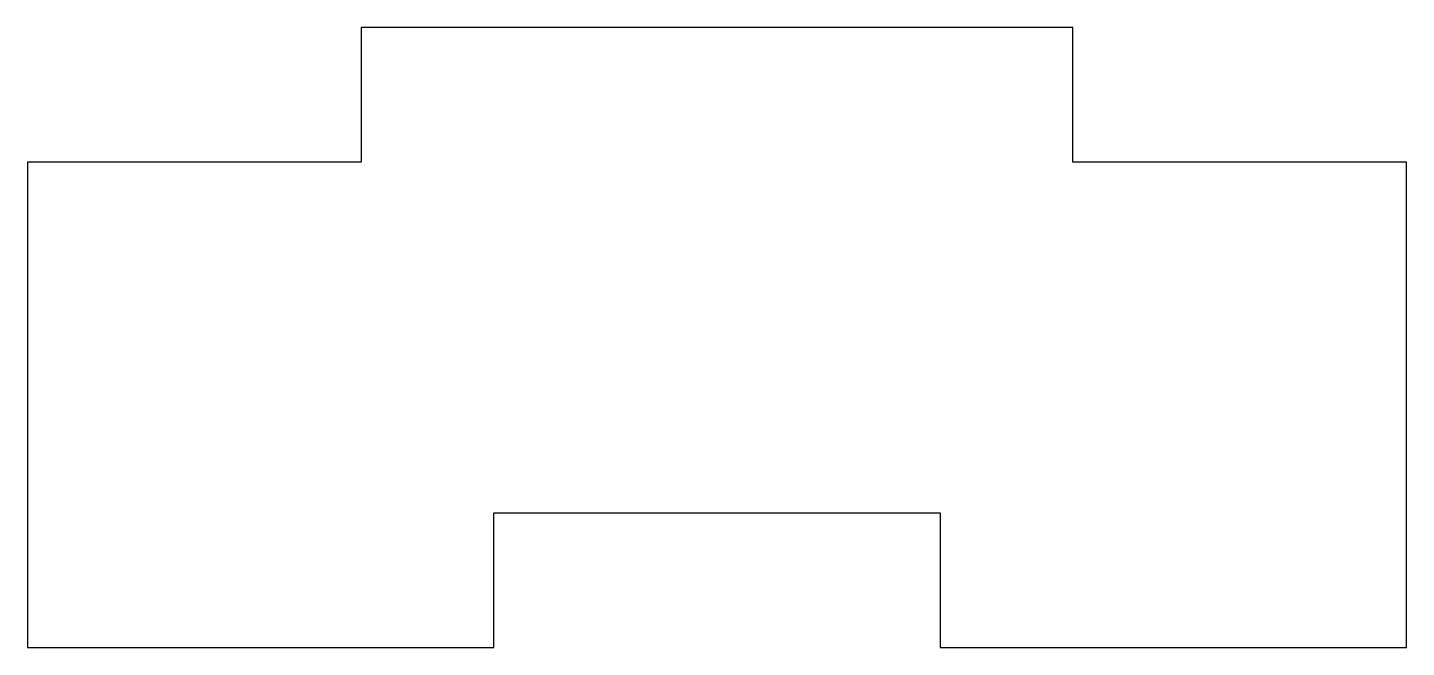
# Model space of a CAD drawing. Header units: millimetres. Extents: x -17.9 to 17.9, y -8.1 to 8.1.
import ezdxf

# ---------------------------------------------------------------- set-up
doc = ezdxf.new("R2010")
doc.units = ezdxf.units.MM
doc.layers.get('0').update_dxf_attribs({"linetype": 'CONTINUOUS'})

msp = doc.modelspace()

# ---------------------------------------------------------------- linework, layer by layer
for p, q in [((-9.249, 8.063), (-9.249, 4.563)), ((9.249, 8.063), (-9.249, 8.063)), ((9.249, 4.563), (9.249, 8.063)), ((-17.927, 4.563), (-17.927, -8.063)), ((-9.249, 4.563), (-17.927, 4.563)), ((17.927, 4.563), (9.249, 4.563)), ((17.927, -8.063), (17.927, 4.563)), ((-5.806, -8.063), (-5.806, -4.563)), ((-5.806, -4.563), (5.806, -4.563)), ((5.806, -4.563), (5.806, -8.063)), ((-17.927, -8.063), (-5.806, -8.063)), ((5.806, -8.063), (17.927, -8.063))]:
    msp.add_line(p, q)

doc.saveas('drawing.dxf')
